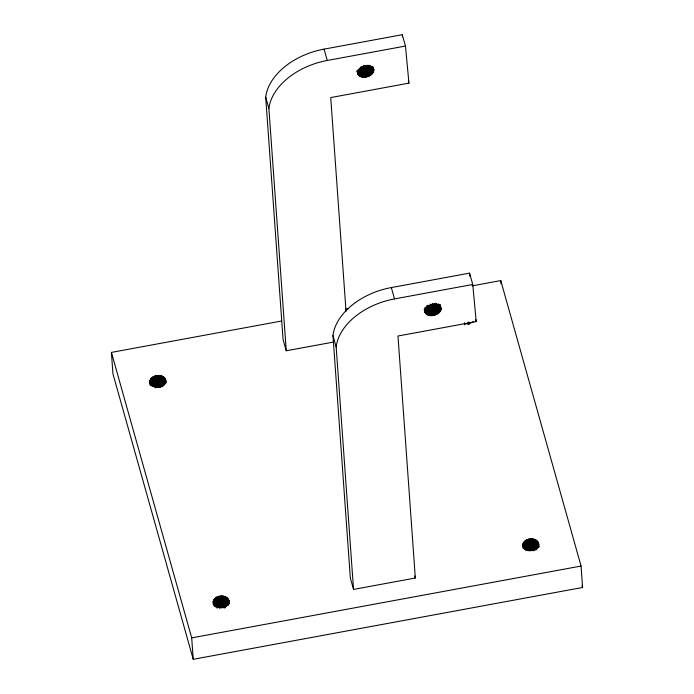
<?xml version="1.0" encoding="UTF-8"?>
<svg xmlns="http://www.w3.org/2000/svg" width="694" height="694" viewBox="0 0 694 694"><rect width="100%" height="100%" fill="white"/><g stroke="black" fill="none" stroke-linecap="round" stroke-linejoin="round"><path stroke-width="1.04" d="M373.702 69.296C370.561 62.122 356.083 66.364 357.896 74.18C362.112 80.972 376.877 75.49 373.12 67.231M441.063 309.038C440.013 300.892 425.96 303.668 424.867 310.695C425.916 318.841 439.97 316.074 441.063 309.038L439.901 304.909M150.043 381.023C150.173 389.421 165.406 388.909 165.814 380.824C164.122 371.377 146.096 375.307 150.346 385.3M213.24 601.585C213.379 609.983 228.612 609.479 229.02 601.394C227.589 592.45 210.386 595.348 213.474 604.804M522.964 544.452C523.094 552.849 538.336 552.346 538.744 544.261C537.121 534.996 519.485 538.527 523.163 548.338M473.334 321.686L468.736 323.925L464.225 323.777M333.137 342.142L286.258 350.782L283.065 339.435L265.698 97.151A62.911 42.108 -15.7 0 1 324.055 49.135L402.286 34.7L405.478 46.047L408.931 83.141L330.717 97.576L346.037 311.32M286.258 350.782L268.89 108.498A62.911 42.108 -15.7 0 1 327.247 60.482L405.478 46.047M391.329 287.568L469.56 273.132L472.753 284.479L476.205 321.582L397.983 336.009L415.333 578.015L353.541 589.414L350.349 578.067L332.973 335.592A62.911 42.108 -15.7 0 1 391.329 287.568L394.522 298.914A62.911 42.108 -15.7 0 0 336.165 346.939L353.541 589.414M394.522 298.914L472.753 284.479M472.041 285.885L500.764 280.584L581.06 566.052L582.596 587.471L193.236 659.3L112.94 373.832L111.404 352.413L281.617 321.01M345.447 309.238L348.64 308.648M193.236 659.3L191.7 637.881L581.06 566.052M582.006 585.389L582.596 587.471M475.624 319.518L476.205 321.582M408.35 81.085L408.931 83.141M440.1 304.631L441.072 308.37M373.225 67.873L373.806 69.938M372.635 66.477L373.797 70.606M439.493 304.553L440.942 309.706M372.513 67.145L373.676 71.274M439.267 305.221L440.716 310.374M371.993 66.78L373.45 71.942M438.356 303.807L440.386 311.033M371.377 66.407L373.12 72.592M437.931 304.449L439.961 311.675M370.657 66.017L372.687 73.234M437.116 304.033L439.441 312.291M369.85 65.6L372.175 73.85M436.222 303.59L438.834 312.873M368.948 65.158L371.559 74.44M435.233 303.113L438.14 313.428M368.254 65.713L370.865 74.995M434.461 303.625L437.367 313.94M367.195 65.184L370.093 75.499M433.629 304.076L436.526 314.391M366.354 65.635L369.26 75.95M432.466 303.425L435.659 314.772M365.486 66.025L368.384 76.34M431.85 304.779L434.748 315.093M364.289 65.305L367.482 76.652M430.636 303.989L433.828 315.336M363.37 65.557L366.553 76.895M429.994 305.195L432.891 315.51M362.719 66.754L365.625 77.069M429.057 305.291L431.963 315.605M361.791 66.858L364.688 77.173M428.137 305.308L431.035 315.623M360.863 66.876L363.769 77.19M427.226 305.256L430.133 315.57M360.247 67.847L362.858 77.138M426.645 306.149L429.256 315.432M359.666 68.749L361.982 76.999M426.107 306.965L428.432 315.223M359.128 69.565L361.158 76.782M425.648 307.711L427.678 314.937M358.373 69.279L360.403 76.496M424.971 307.364L427.001 314.582M357.983 69.964L359.726 76.149M424.954 309.012L426.402 314.174M357.679 70.58L359.136 75.733M424.737 309.576L425.899 313.705M357.471 71.144L358.625 75.273M424.32 309.056L425.483 313.185M424.277 309.298L425.17 312.621M357.054 70.623L358.217 74.752M424.381 309.949L424.954 312.014M357.028 71.092L357.896 74.18M324.055 49.135L327.247 60.482M414.752 575.959L415.333 578.015M332.973 335.592L336.165 346.939M265.698 97.151L268.89 108.498M111.404 352.413L191.7 637.881M469.56 273.132L469.855 276.316M402.286 34.7L402.485 36.817M538.657 543.593L538.865 547.08M538.475 542.942L538.787 547.228M538.188 542.309L538.579 547.67M537.807 541.71L538.188 547.072M537.33 541.146L537.789 547.575M536.748 540.626L537.286 548.121M536.089 540.158L536.783 549.795M535.36 539.759L536.054 549.405M534.588 539.438L535.352 550.142M533.755 539.177L534.527 549.891M532.897 538.995L533.738 550.776M532.003 538.882L532.845 550.663M531.092 538.856L531.934 550.637M530.173 538.9L531.014 550.68M529.244 539.03L530.095 550.81M528.342 539.238L529.192 551.019M527.483 539.524L528.255 550.229M526.685 539.871L527.449 550.576M525.939 540.279L526.625 549.917M525.254 540.747L525.948 550.385M524.647 541.268L525.263 549.839M524.126 541.832L524.664 549.336M523.684 542.448L524.144 548.876M523.337 543.098L523.718 548.451M523.094 543.775L523.406 548.06M500.764 280.584L500.999 283.794M469.005 322.094L469.161 324.237M468.094 322.059L468.242 324.202M464.486 322.727L464.642 324.87M228.942 600.726L229.176 603.945M228.76 600.076L228.985 603.294M228.473 599.451L228.777 603.737M228.092 598.853L228.552 605.272M227.606 598.28L228.066 604.708M227.033 597.76L227.563 605.255M226.365 597.3L226.981 605.862M225.645 596.901L226.339 606.539M224.865 596.571L225.637 607.276M224.041 596.311L224.882 608.091M223.173 596.129L224.023 607.909M222.288 596.025L223.13 607.805M221.377 595.99L222.219 607.771M220.449 596.042L221.299 607.823M219.53 596.172L220.371 607.953M218.627 596.38L219.469 608.161M217.769 596.658L218.541 607.363M216.962 597.005L217.734 607.71M216.216 597.413L216.988 608.126M215.539 597.881L216.155 606.452M214.932 598.401L215.548 606.972M214.403 598.974L214.94 606.469M213.96 599.581L214.429 606.009M213.622 600.232L213.925 604.517M213.379 600.909L213.683 605.194M165.736 380.165L165.97 382.967M165.554 379.514L165.788 382.724M165.267 378.881L165.58 383.166M164.886 378.282L165.267 383.635M164.4 377.718L164.86 384.146M163.827 377.198L164.365 384.693M163.168 376.729L163.775 385.3M162.439 376.33L163.133 385.968M161.659 376.001L162.431 386.714M160.835 375.749L161.607 386.454M159.976 375.567L160.817 387.347M159.082 375.454L159.924 387.235M158.171 375.428L159.013 387.209M157.243 375.471L158.093 387.252M156.323 375.601L157.165 387.382M155.421 375.81L156.263 387.59M154.562 376.087L155.413 387.868M153.756 376.434L154.528 387.148M153.01 376.851L153.704 386.489M152.333 377.31L152.949 385.881M151.726 377.84L152.342 386.402M151.197 378.404L151.734 385.899M150.763 379.019L151.223 385.439M150.416 379.67L150.798 385.023M150.173 380.338L150.477 384.623M150.277 383.01L150.433 385.153"/></g></svg>
